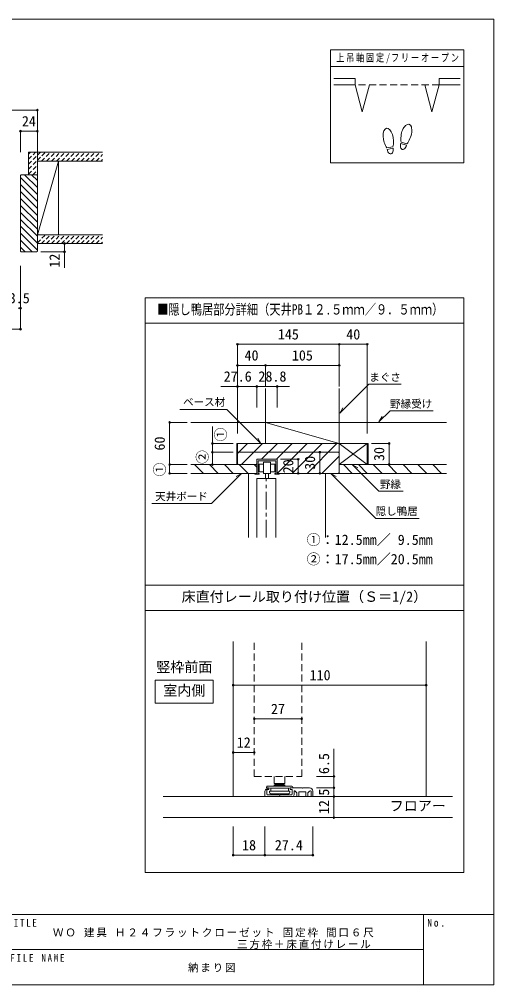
# Model space of a CAD drawing. Units: millimetres on the paper, with parts at other scales. Extents: x -197 to 198, y -138 to 137.
# Drawn here: x 62.6 to 197.8, y -138 to 137 of the extents above; entities that cross this region are included whole.
import ezdxf
from ezdxf.enums import TextEntityAlignment as Align

# ---------------------------------------------------------------- set-up
doc = ezdxf.new("R2010")
doc.units = ezdxf.units.MM
doc.header["$PDMODE"] = 32
doc.header["$PDSIZE"] = 0.5
for name, pattern in [('CHAIN1', [8, 5, -1, 1, -1]), ('DASHED1', [1.8, 1.2, -0.6]), ('DASHED2', [3, 2, -1])]:
    doc.linetypes.add(name, pattern=pattern)
for name, color, linetype, lineweight in [('0-0_補助線', 7, 'Continuous', 9), ('0-1_通り芯', 4, 'CHAIN1', 9), ('0-3_仕上げ', 2, 'Continuous', 9), ('0-4_枠', 3, 'Continuous', 9), ('0-8_戸当り', 3, 'Continuous', 9), ('0-A_文字', 7, 'Continuous', 9), ('0-B_寸法', 7, 'Continuous', 9), ('0-C_ハッチ', 4, 'DASHED1', 9), ('1-3_仕上げ', 2, 'Continuous', 9), ('1-4_枠', 7, 'Continuous', 9), ('1-6_扉', 7, 'DASHED2', 9), ('1-A_文字', 7, 'Continuous', 9), ('1-B_寸法', 7, 'Continuous', 9), ('F-0_補助線', 7, 'Continuous', 9)]:
    doc.layers.add(name, color=color, linetype=linetype, lineweight=lineweight)
doc.layers.add('F-A_文字', color=7, linetype='Continuous')
doc.styles.add('ＭＳ ゴシック', font='')
doc.styles.get('ＭＳ ゴシック').set_extended_font_data('MS Gothic')

msp = doc.modelspace()

# ---------------------------------------------------------------- linework, layer by layer
at = {"layer": '0-0_補助線'}
for p, q in [((153.779, 16.166), (132.779, 22.166)), ((153.779, 10.166), (161.779, 16.166)), ((153.779, 16.166), (161.779, 10.166)), ((161.779, 10.166), (161.779, 16.166)), ((130.699, 7.666), (130.699, 11.266)), ((130.699, 11.266), (135.659, 11.266)), ((135.659, 11.266), (135.659, 7.666)), ((136.059, 11.666), (136.059, 7.666)), ((130.299, 10.366), (130.299, 7.666)), ((134.179, 10.307), (135.373, 10.307)), ((135.373, 10.307), (135.373, 8.107)), ((111.433, 7.666), (130.299, 7.666)), ((129.699, 7.666), (129.699, 7.466)), ((130.299, 7.666), (129.699, 7.666)), ((130.958, 7.466), (129.699, 7.466)), ((132.179, 8.107), (130.973, 8.107)), ((134.179, 7.666), (132.179, 7.666)), ((132.779, 6.166), (132.779, 7.666)), ((133.579, 7.666), (133.579, 6.166)), ((135.373, 8.107), (134.179, 8.107)), ((135.425, 7.466), (135.425, 7.666)), ((135.659, 7.666), (135.425, 7.666)), ((135.425, 7.466), (136.659, 7.466)), ((136.259, 7.666), (136.659, 7.666)), ((136.659, 7.666), (136.659, 7.466)), ((135.27, -80.678), (135.27, -78.659)), ((138.27, -78.659), (138.27, -80.678)), ((133.02, -81.688), (133.02, -81.888)), ((135.27, -81.438), (133.27, -81.438)), ((133.72, -82.059), (133.72, -82.309)), ((139.295, -82.019), (134.245, -82.019)), ((138.27, -80.678), (135.27, -80.678)), ((135.895, -80.788), (135.27, -80.678)), ((135.27, -81.188), (135.52, -80.938)), ((135.27, -81.188), (135.27, -81.438)), ((135.27, -81.188), (138.27, -81.188)), ((140.27, -81.438), (135.27, -81.438)), ((138.02, -80.938), (135.52, -80.938)), ((137.645, -80.788), (135.895, -80.788)), ((135.895, -80.788), (135.895, -80.938)), ((137.645, -80.788), (138.27, -80.678)), ((137.645, -80.788), (137.645, -80.938)), ((138.02, -80.938), (138.27, -81.188)), ((138.27, -81.438), (138.27, -81.188)), ((139.359, -82.003), (139.295, -82.013)), ((140.084, -81.888), (139.359, -82.003)), ((140.52, -81.888), (140.084, -81.888)), ((140.52, -81.888), (140.52, -81.688)), ((134.245, -82.838), (134.145, -82.838)), ((139.295, -82.838), (134.245, -82.838)), ((139.27, -83.588), (134.27, -83.588)), ((139.395, -82.838), (139.295, -82.838))]:
    msp.add_line(p, q, dxfattribs=at)
at = {"layer": '0-0_補助線', "color": 4}
for p, q in [((127.649, 16.166), (124.779, 13.296)), ((131.891, 16.166), (125.891, 10.166)), ((136.134, 16.166), (131.634, 11.666)), ((140.377, 16.166), (135.877, 11.666)), ((144.619, 16.166), (138.619, 10.166)), ((148.862, 16.166), (140.362, 7.666)), ((153.105, 16.166), (144.605, 7.666)), ((153.779, 12.598), (148.847, 7.666)), ((115.056, 7.666), (112.556, 10.166)), ((119.299, 7.666), (116.799, 10.166)), ((123.542, 7.666), (121.042, 10.166)), ((127.784, 7.666), (125.284, 10.166)), ((130.299, 9.394), (129.527, 10.166)), ((138.619, 10.166), (136.189, 7.736)), ((157.483, 7.666), (154.983, 10.166)), ((161.726, 7.666), (159.226, 10.166)), ((165.968, 7.666), (163.468, 10.166)), ((170.211, 7.666), (167.711, 10.166)), ((174.453, 7.666), (171.953, 10.166)), ((178.696, 7.666), (176.196, 10.166)), ((182.939, 7.666), (180.439, 10.166))]:
    msp.add_line(p, q, dxfattribs=at)
at = {"layer": '0-0_補助線', "color": 6}
for p, q in [((130.279, 6.166), (135.679, 6.166)), ((135.679, 6.166), (130.279, 6.166)), ((130.279, 5.996), (130.279, 6.166)), ((130.279, -10.594), (130.279, 5.996)), ((133.579, 6.166), (132.779, 6.166)), ((135.679, -10.594), (135.679, 6.166))]:
    msp.add_line(p, q, dxfattribs=at)
at = {"layer": '0-0_補助線'}
for points in [[(130.973, 8.107), (130.973, 10.307), (132.179, 10.307)], [(132.179, 7.666), (132.179, 10.866), (134.179, 10.866), (134.179, 7.666)], [(130.958, 7.466), (130.958, 7.666), (130.699, 7.666)], [(134.245, -82.013), (133.455, -81.888), (133.02, -81.888)], [(134.245, -82.013), (134.245, -82.588), (134.245, -82.838)], [(139.295, -82.838), (139.295, -82.588), (139.295, -82.013)], [(134.145, -82.838), (133.87, -82.838), (133.87, -83.188)], [(139.67, -83.188), (139.67, -82.838), (139.395, -82.838)]]:
    msp.add_lwpolyline(points, dxfattribs=at)
for centre, radius, start, end in [((133.27, -81.688), 0.25, 90, 180), ((140.27, -81.688), 0.25, 0, 90), ((134.27, -83.188), 0.4, 180, 270), ((139.27, -83.188), 0.4, 270, 0)]:
    msp.add_arc(centre, radius, start, end, dxfattribs=at)
at = {"layer": '0-1_通り芯'}
msp.add_line((132.979, -10.594), (132.979, 6.166), dxfattribs=at)
at = {"layer": '0-3_仕上げ'}
for p, q in [((65.232, 99.137), (86.331, 99.137)), ((65.232, 99.137), (65.232, 92.737)), ((67.732, 99.137), (67.732, 73.137)), ((67.732, 96.637), (86.331, 96.637)), ((73.732, 75.637), (73.732, 96.637)), ((67.732, 75.637), (86.331, 75.637)), ((67.732, 73.137), (86.331, 73.137)), ((132.779, 16.166), (132.779, 31.845)), ((153.779, 16.166), (153.779, 31.845)), ((132.779, 22.166), (111.433, 22.166)), ((132.779, 22.166), (184.314, 22.166)), ((132.779, 22.166), (132.779, 16.166)), ((130.299, 10.166), (111.433, 10.166)), ((153.779, 10.166), (184.314, 10.166)), ((130.299, 7.666), (111.433, 7.666)), ((153.579, 7.666), (184.314, 7.666))]:
    msp.add_line(p, q, dxfattribs=at)
at = {"layer": '0-3_仕上げ', "color": 7}
msp.add_line((73.732, 96.637), (67.732, 75.637), dxfattribs=at)
at = {"layer": '0-4_枠'}
for p, q in [((63.132, 92.737), (62.932, 92.537)), ((63.132, 92.737), (67.532, 92.737)), ((67.732, 92.537), (67.532, 92.737)), ((67.732, 92.537), (67.732, 70.937)), ((63.132, 70.737), (67.532, 70.737)), ((67.732, 70.937), (67.532, 70.737)), ((124.579, 10.166), (124.579, 16.166)), ((124.579, 16.166), (161.979, 16.166)), ((124.779, 10.366), (124.779, 16.166)), ((161.979, 10.166), (161.979, 16.166)), ((124.979, 13.666), (124.779, 13.466)), ((124.979, 13.666), (153.579, 13.666)), ((136.059, 11.666), (130.299, 11.666)), ((130.299, 10.366), (130.299, 11.666)), ((136.059, 7.866), (136.059, 11.666)), ((153.779, 13.466), (153.579, 13.666)), ((153.779, 13.466), (153.779, 7.866)), ((124.979, 10.166), (124.779, 10.366)), ((130.099, 10.166), (130.299, 10.366)), ((136.259, 7.666), (136.059, 7.866)), ((136.259, 7.666), (153.579, 7.666)), ((153.579, 7.666), (153.779, 7.866))]:
    msp.add_line(p, q, dxfattribs=at)
at = {"layer": '0-4_枠', "color": 4}
for p, q in [((127.879, -10.594), (127.879, 7.666)), ((149.879, -10.594), (149.879, 7.666))]:
    msp.add_line(p, q, dxfattribs=at)
at = {"layer": '0-4_枠'}
msp.add_lwpolyline([(63.132, 70.737), (62.932, 70.937), (62.932, 92.537)], dxfattribs=at)
at = {"layer": '0-8_戸当り', "color": 2}
for p, q in [((158.266, 120.15), (152.266, 120.15)), ((158.266, 118.35), (152.266, 118.35)), ((158.266, 120.15), (158.266, 118.35)), ((160.337, 110.623), (158.266, 118.35)), ((160.337, 110.623), (162.408, 118.35)), ((178.125, 118.35), (180.196, 110.623)), ((182.266, 118.35), (180.196, 110.623)), ((182.266, 120.15), (182.266, 118.35)), ((182.266, 120.15), (188.266, 120.15)), ((182.266, 118.35), (188.266, 118.35))]:
    msp.add_line(p, q, dxfattribs=at)
at = {"layer": '0-8_戸当り', "color": 7, "linetype": 'DASHED2'}
msp.add_line((182.266, 118.35), (158.266, 118.35), dxfattribs=at)
at = {"layer": '0-8_戸当り'}
for p, q in [((173.074, 101.547), (171.378, 102.001)), ((169.071, 100.676), (167.342, 100.371)), ((169.144, 100.262), (167.415, 99.957)), ((172.965, 101.141), (171.269, 101.596))]:
    msp.add_line(p, q, dxfattribs=at)
for centre, major_axis, ratio, start_param, end_param in [((172.923, 104.376), (0.729, 2.72), 0.5, 4.3405914, 8.2257792), ((167.739, 103.175), (-0.489, 2.773), 0.5, 4.3405914, 8.2257792), ((167.753, 103.096), (-0.593, 3.361), 0.4, 1.8506333, 2.4428768), ((167.753, 103.096), (-0.593, 3.361), 0.4, 3.8403085, 4.432552), ((172.902, 104.298), (0.883, 3.296), 0.4, 1.8506333, 2.4428768), ((172.902, 104.298), (0.883, 3.296), 0.4, 3.8403085, 4.432552), ((168.28, 100.11), (-0.254, 1.441), 0.6, 1.5707963, 4.712389), ((172.117, 101.368), (0.379, 1.413), 0.6, 1.5707963, 4.712389)]:
    msp.add_ellipse(centre, major_axis=major_axis, ratio=ratio, start_param=start_param, end_param=end_param, dxfattribs=at)
at = {"layer": '0-A_文字', "color": 3}
for p, q in [((151.266, 128.333), (151.266, 96.133)), ((189.266, 128.333), (151.266, 128.333)), ((189.266, 123.533), (151.266, 123.533)), ((189.266, 57.622), (189.266, -106)), ((98.433, -106), (98.433, -24.189)), ((98.433, -31.389), (189.266, -31.389)), ((98.433, -106), (189.266, -106))]:
    msp.add_line(p, q, dxfattribs=at)
at = {"layer": '0-A_文字'}
for p, q in [((153.902, 24.783), (162.168, 33.05)), ((162.168, 33.05), (171.404, 33.05)), ((153.902, 24.783), (154.802, 26.342)), ((165.091, 22.301), (165.991, 23.859)), ((131.467, 16.166), (130.567, 17.725)), ((157.549, 10.088), (165.047, 2.589)), ((157.549, 10.088), (159.107, 9.188)), ((125.923, 7.666), (117.359, -0.898)), ((125.923, 7.666), (124.364, 6.766)), ((151.34, 7.666), (152.899, 6.766)), ((165.047, 2.589), (171.958, 2.589)), ((117.359, -0.898), (100.398, -0.898))]:
    msp.add_line(p, q, dxfattribs=at)
at = {"layer": '0-A_文字', "color": 3}
msp.add_lwpolyline([(189.266, 128.333), (189.266, 96.133), (151.266, 96.133)], dxfattribs=at)
at = {"layer": '0-A_文字'}
for points in [[(131.467, 16.166), (121.759, 25.874), (108.379, 25.874)], [(165.091, 22.301), (168.285, 25.495), (180.545, 25.495)], [(151.34, 7.666), (164.186, -5.179), (176.535, -5.179)]]:
    msp.add_lwpolyline(points, dxfattribs=at)
at = {"layer": '0-B_寸法', "color": 4}
for p, q in [((-170.068, 111.137), (67.732, 111.137)), ((67.732, 111.137), (67.732, 99.137)), ((62.932, 105.137), (67.732, 105.137)), ((62.932, 105.137), (62.932, 99.137)), ((67.732, 105.137), (67.732, 99.137)), ((75.458, 73.137), (68.732, 73.137)), ((75.458, 73.137), (75.458, 66.24)), ((75.458, 70.737), (68.732, 70.737)), ((62.932, 54.737), (62.932, 66.737)), ((62.232, 54.737), (62.932, 54.737)), ((62.932, 48.737), (62.932, 54.737)), ((-165.268, 48.737), (62.932, 48.737)), ((124.779, 44.422), (153.779, 44.422)), ((124.779, 44.422), (124.779, 38.422)), ((153.779, 44.422), (153.779, 38.422)), ((153.779, 44.422), (161.779, 44.422)), ((161.779, 44.422), (161.779, 19.01)), ((124.779, 38.422), (132.779, 38.422)), ((124.779, 38.422), (124.779, 19.01)), ((132.779, 38.422), (132.779, 32.422)), ((132.779, 38.422), (153.779, 38.422)), ((153.779, 38.422), (153.779, 32.422)), ((120.06, 32.422), (130.299, 32.422)), ((124.779, 32.422), (124.779, 26.422)), ((130.299, 32.422), (130.299, 26.422)), ((130.299, 32.422), (139.576, 32.422)), ((136.059, 32.422), (136.059, 26.422)), ((105.433, 22.166), (105.433, 10.166)), ((105.433, 22.166), (110.433, 22.166)), ((117.603, 21.054), (117.603, 13.666)), ((117.603, 16.166), (123.579, 16.166)), ((167.979, 16.166), (162.979, 16.166)), ((167.979, 16.166), (167.979, 10.166)), ((117.603, 13.666), (123.579, 13.666)), ((117.603, 13.666), (117.603, 10.166)), ((142.059, 11.666), (137.059, 11.666)), ((142.059, 11.666), (142.059, 7.666)), ((148.268, 13.666), (148.268, 7.666)), ((105.433, 10.166), (110.433, 10.166)), ((105.433, 10.166), (105.433, 7.666)), ((117.603, 10.166), (123.579, 10.166)), ((167.979, 10.166), (162.979, 10.166)), ((105.433, 7.666), (110.433, 7.666)), ((136.059, 7.666), (142.059, 7.666))]:
    msp.add_line(p, q, dxfattribs=at)
at = {"layer": '0-B_寸法', "color": 3}
for p, q in [((189.266, 50.422), (98.433, 50.422)), ((189.266, -24.189), (98.433, -24.189))]:
    msp.add_line(p, q, dxfattribs=at)
at = {"layer": '0-B_寸法'}
msp.add_line((153.779, 10.166), (153.779, 16.166), dxfattribs=at)
at = {"layer": '0-B_寸法', "color": 3}
msp.add_lwpolyline([(189.266, 57.622), (98.433, 57.622), (98.433, -24.189)], dxfattribs=at)
at = {"layer": '0-B_寸法'}
for p in [(67.732, 111.137), (62.932, 105.137), (67.732, 105.137), (75.458, 73.137), (75.458, 70.737), (62.932, 54.737), (62.932, 48.737), (124.779, 44.422), (153.779, 44.422), (161.779, 44.422), (124.779, 38.422), (132.779, 38.422), (153.779, 38.422), (124.779, 32.422), (130.299, 32.422), (136.059, 32.422), (105.433, 22.166), (117.603, 16.166), (117.603, 13.666), (148.268, 13.666), (167.979, 16.166), (142.059, 11.666), (105.433, 10.166), (117.603, 10.166), (167.979, 10.166), (105.433, 7.666), (142.059, 7.666), (148.268, 7.666)]:
    msp.add_point(p, dxfattribs=at)
at = {"layer": '0-C_ハッチ'}
for p, q in [((65.232, 95.751), (68.618, 99.137)), ((65.232, 97.165), (67.204, 99.137)), ((65.232, 98.579), (65.79, 99.137)), ((65.232, 94.336), (70.032, 99.137)), ((68.947, 96.637), (71.447, 99.137)), ((70.361, 96.637), (72.861, 99.137)), ((71.775, 96.637), (74.275, 99.137)), ((73.189, 96.637), (75.689, 99.137)), ((74.603, 96.637), (77.103, 99.137)), ((76.018, 96.637), (78.518, 99.137)), ((77.432, 96.637), (79.932, 99.137)), ((78.846, 96.637), (81.346, 99.137)), ((80.26, 96.637), (82.76, 99.137)), ((81.674, 96.637), (84.174, 99.137)), ((83.089, 96.637), (85.589, 99.137)), ((84.503, 96.637), (86.331, 98.464)), ((85.917, 96.637), (86.331, 97.05)), ((65.232, 92.922), (67.732, 95.422)), ((66.461, 92.737), (67.732, 94.008)), ((67.732, 73.336), (70.032, 75.637)), ((68.947, 73.137), (71.447, 75.637)), ((70.361, 73.137), (72.861, 75.637)), ((71.775, 73.137), (74.275, 75.637)), ((73.189, 73.137), (75.689, 75.637)), ((74.603, 73.137), (77.103, 75.637)), ((76.018, 73.137), (78.518, 75.637)), ((77.432, 73.137), (79.932, 75.637)), ((78.846, 73.137), (81.346, 75.637)), ((80.26, 73.137), (82.76, 75.637)), ((81.674, 73.137), (84.174, 75.637)), ((83.089, 73.137), (85.589, 75.637)), ((84.503, 73.137), (86.331, 74.964)), ((85.917, 73.137), (86.331, 73.55))]:
    msp.add_line(p, q, dxfattribs=at)
at = {"layer": '0-C_ハッチ', "linetype": 'Continuous'}
for p, q in [((62.932, 91.899), (67.732, 87.099)), ((64.074, 92.737), (67.732, 89.079)), ((66.054, 92.737), (67.732, 91.059)), ((62.932, 89.919), (67.732, 85.119)), ((62.932, 87.939), (67.732, 83.139)), ((62.932, 85.959), (67.732, 81.159)), ((62.932, 83.979), (67.732, 79.179)), ((62.932, 81.999), (67.732, 77.199)), ((62.932, 81.999), (67.732, 77.199)), ((62.932, 80.02), (67.732, 75.22)), ((62.932, 80.02), (67.732, 75.22)), ((62.932, 78.04), (67.732, 73.24)), ((62.932, 76.06), (67.732, 71.26)), ((62.932, 74.08), (66.275, 70.737)), ((62.932, 72.1), (64.295, 70.737))]:
    msp.add_line(p, q, dxfattribs=at)
at = {"layer": '1-3_仕上げ'}
for p, q in [((186.07, -84.409), (103.57, -84.409)), ((103.57, -90.409), (186.07, -90.409))]:
    msp.add_line(p, q, dxfattribs=at)
at = {"layer": '1-4_枠', "color": 3}
for p, q in [((123.57, -84.409), (123.57, -40.246)), ((178.57, -84.409), (178.57, -40.246))]:
    msp.add_line(p, q, dxfattribs=at)
at = {"layer": '1-4_枠'}
for p, q in [((133.62, -82.409), (133.32, -82.409)), ((133.72, -82.059), (133.72, -82.309)), ((139.82, -82.059), (139.82, -82.309)), ((139.92, -82.409), (140.22, -82.409)), ((139.97, -81.909), (143.12, -81.909)), ((143.27, -82.059), (143.12, -81.909)), ((143.27, -82.059), (143.42, -81.909)), ((145.27, -81.909), (143.42, -81.909)), ((132.57, -83.059), (132.57, -84.409)), ((140.42, -84.409), (132.57, -84.409)), ((133.17, -82.559), (133.17, -83.709)), ((136.77, -84.109), (136.92, -83.959)), ((140.12, -83.959), (136.92, -83.959)), ((140.37, -82.559), (140.37, -83.709)), ((140.92, -82.946), (140.92, -83.909)), ((141.676, -83.34), (141.176, -82.84)), ((141.72, -84.409), (141.72, -83.446)), ((142.27, -84.409), (141.72, -84.409)), ((142.27, -84.409), (142.27, -83.109)), ((144.22, -83.059), (142.32, -83.059)), ((144.27, -84.409), (144.27, -83.109)), ((144.82, -84.409), (144.27, -84.409)), ((145.77, -84.409), (145.77, -83.037)), ((146.27, -84.409), (145.77, -84.409)), ((146.27, -84.409), (146.27, -82.909))]:
    msp.add_line(p, q, dxfattribs=at)
for points in [[(136.77, -84.109), (136.62, -83.959), (133.42, -83.959)], [(144.82, -84.409), (144.82, -83.384), (145.343, -82.86)]]:
    msp.add_lwpolyline(points, dxfattribs=at)
for centre, radius, start, end in [((133.57, -83.059), 1, 81.37307, 180), ((133.32, -82.559), 0.15, 90, 180), ((133.57, -82.059), 0.15, 0, 90), ((133.62, -82.309), 0.1, 270, 0), ((139.97, -82.059), 0.15, 90, 180), ((139.92, -82.309), 0.1, 180, 270), ((140.22, -82.559), 0.15, 0, 90), ((145.27, -82.909), 1, 0, 90), ((133.42, -83.709), 0.25, 180, 270), ((140.12, -83.709), 0.25, 270, 0), ((140.42, -83.909), 0.5, 270, 0), ((141.07, -82.946), 0.15, 45, 180), ((141.57, -83.446), 0.15, 360, 45), ((142.32, -83.109), 0.05, 90, 180), ((144.22, -83.109), 0.05, 0, 90), ((145.52, -83.037), 0.25, 360, 135)]:
    msp.add_arc(centre, radius, start, end, dxfattribs=at)
at = {"layer": '1-6_扉'}
for p, q in [((129.57, -78.659), (129.57, -40.246)), ((143.07, -78.659), (143.07, -40.246)), ((129.57, -78.659), (143.07, -78.659))]:
    msp.add_line(p, q, dxfattribs=at)
at = {"layer": '1-A_文字'}
msp.add_lwpolyline([(101.349, -51.297), (117.868, -51.297), (117.868, -57.773), (101.349, -57.773)], close=True, dxfattribs=at)
at = {"layer": '1-B_寸法', "color": 4}
for p, q in [((178.57, -52.655), (123.57, -52.655)), ((129.57, -62.275), (143.07, -62.275)), ((152.27, -70.791), (152.27, -81.909)), ((123.57, -71.839), (129.57, -71.839)), ((152.27, -78.659), (147.27, -78.659)), ((152.27, -81.909), (147.27, -81.909)), ((152.27, -81.909), (152.27, -84.409)), ((152.27, -84.409), (147.27, -84.409)), ((152.27, -84.409), (152.27, -90.409)), ((152.27, -90.409), (147.27, -90.409)), ((123.57, -101.083), (123.57, -92.909)), ((132.57, -101.083), (132.57, -92.909)), ((132.57, -101.083), (132.57, -92.909)), ((146.27, -101.083), (146.27, -92.909)), ((123.57, -101.083), (132.57, -101.083)), ((132.57, -101.083), (146.27, -101.083))]:
    msp.add_line(p, q, dxfattribs=at)
at = {"layer": '1-B_寸法'}
for p in [(123.57, -52.655), (178.57, -52.655), (129.57, -62.275), (143.07, -62.275), (123.57, -71.839), (129.57, -71.839), (152.27, -78.659), (152.27, -81.909), (152.27, -84.409), (152.27, -90.409), (123.57, -101.083), (132.57, -101.083), (146.27, -101.083)]:
    msp.add_point(p, dxfattribs=at)
at = {"layer": 'F-0_補助線', "color": 3, "lineweight": 18}
msp.add_line((-197.2, -118), (197.8, -118), dxfattribs=at)
msp.add_lwpolyline([(-197.2, 137), (197.8, 137), (197.8, -138), (-197.2, -138)], close=True, dxfattribs=at)
at = {"layer": 'F-0_補助線', "color": 2, "lineweight": 18}
for points in [[(57.8, -118), (177.8, -118), (177.8, -128), (57.8, -128)], [(177.8, -118), (197.8, -118), (197.8, -138), (177.8, -138)]]:
    msp.add_lwpolyline(points, close=True, dxfattribs=at)

# ---------------------------------------------------------------- texts
at = {"layer": '0-0_補助線', "style": 'ＭＳ ゴシック', "width": 0.8}
msp.add_text('■隠し鴨居部分詳細（天井PB１２.５ｍｍ／９．５ｍｍ）', height=2.933, dxfattribs=at).set_placement((101.85, 52.022), align=Align.BOTTOM_LEFT)
at = {"layer": '0-0_補助線', "style": 'ＭＳ ゴシック'}
for s, p in [('まぐさ', (162.339, 33.271)), ('ベース材', (109.273, 26.21)), ('野縁受け', (168.263, 25.685)), ('野縁', (165.357, 2.752)), ('天井ボード', (101.315, -0.672)), ('隠し鴨居', (164.155, -4.882))]:
    msp.add_text(s, height=2.199, dxfattribs=at).set_placement(p, align=Align.BOTTOM_LEFT)
at = {"layer": '0-A_文字', "style": 'ＭＳ ゴシック'}
msp.add_text('床直付レール取り付け位置（Ｓ＝1/2）', height=2.933, dxfattribs=at).set_placement((108.85, -29.807), align=Align.BOTTOM_LEFT)
at = {"layer": '0-A_文字', "insert": (152.891, 124.433), "char_height": 2.199, "attachment_point": 7, "style": 'ＭＳ ゴシック'}
msp.add_mtext('\\T1.23;\\W0.75;上吊軸固定/フリーオープン', dxfattribs=at)
at = {"layer": '0-B_寸法', "style": 'ＭＳ ゴシック'}
for s, p in [('24', (63.332, 105.637)), ('3.5', (59.582, 55.237)), ('145', (136.279, 44.922)), ('40', (155.779, 44.922)), ('40', (126.779, 38.922)), ('105', (140.279, 38.922)), ('27.6', (120.843, 32.922)), ('28.8', (130.738, 32.922)), ('①：12.5㎜／ 9.5㎜', (144.467, -13.599)), ('②：17.5㎜／20.5㎜', (144.467, -19.111))]:
    msp.add_text(s, height=2.933, dxfattribs=at).set_placement(p, align=Align.BOTTOM_LEFT)
for s, p in [('12', (74.958, 66.26)), ('①', (122.325, 16.716)), ('60', (104.933, 14.166)), ('②', (117.103, 10.316)), ('30', (167.479, 11.166)), ('20', (141.559, 7.666)), ('30', (147.768, 8.666)), ('①', (104.933, 6.754))]:
    msp.add_text(s, height=2.933, rotation=90, dxfattribs=at).set_placement(p, align=Align.BOTTOM_LEFT)
at = {"layer": '1-A_文字', "style": 'ＭＳ ゴシック'}
for s, p in [('竪枠前面', (101.609, -49.825)), ('室内側', (103.609, -56.535)), ('フロアー', (168.165, -89.383))]:
    msp.add_text(s, height=2.933, dxfattribs=at).set_placement(p, align=Align.BOTTOM_LEFT)
at = {"layer": '1-B_寸法', "style": 'ＭＳ ゴシック'}
for s, p in [('110', (145.32, -52.155)), ('27', (134.32, -61.775)), ('12', (124.57, -71.339)), ('18', (126.07, -100.583)), ('27.4', (135.42, -100.583))]:
    msp.add_text(s, height=2.933, dxfattribs=at).set_placement(p, align=Align.BOTTOM_LEFT)
for s, p in [('6.5', (151.77, -78.006)), ('5', (151.77, -84.159)), ('12', (151.77, -89.409))]:
    msp.add_text(s, height=2.933, rotation=90, dxfattribs=at).set_placement(p, align=Align.BOTTOM_LEFT)
at = {"layer": 'F-A_文字', "char_height": 2.199, "attachment_point": 7, "style": 'ＭＳ ゴシック'}
for s, insert in [('\\T1.38;\\W0.85;TITLE', (59.269, -121.478)), ('\\T1.38;\\W0.9;No.', (178.881, -121.478)), ('\\T1.18;ＷＯ\\~建具\\~Ｈ２４フラットクローゼット\\~固定枠\\~間口６尺', (72.162, -124.5)), ('\\T1.17;三方枠＋床直付けレール', (124.662, -127.833)), ('\\T1.39;\\W0.85;FILE\\~NAME', (60.044, -131.478)), ('\\T1.17;納まり図', (110.662, -134.5))]:
    msp.add_mtext(s, dxfattribs=dict(at, insert=insert))

doc.saveas('drawing.dxf')
